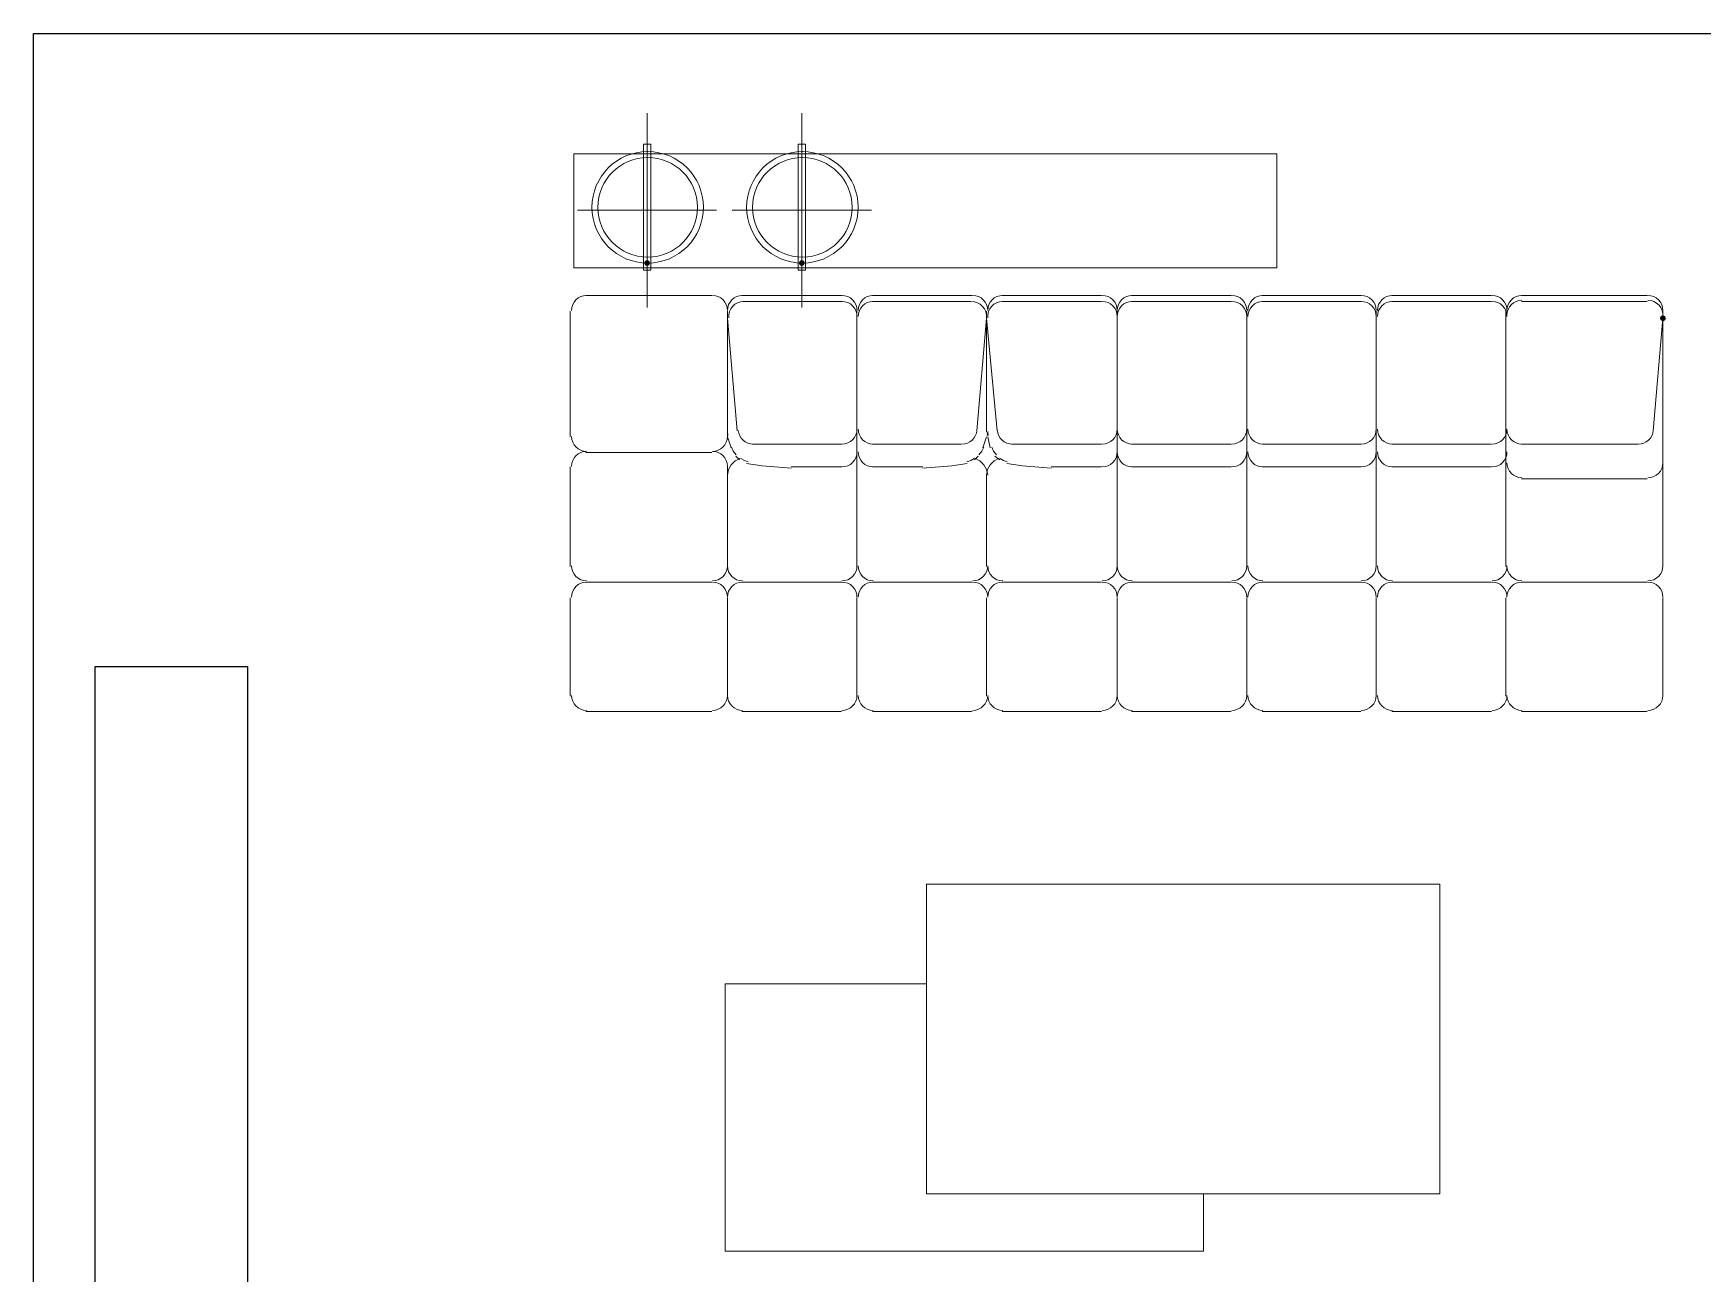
# Model space of a CAD drawing. Extents: x 185064 to 343242, y -369192 to -264966.
# Drawn here: x 220655 to 225050, y -293063 to -289797 of the extents above; entities that cross this region are included whole.
import ezdxf

# ---------------------------------------------------------------- set-up
doc = ezdxf.new("R2010")
doc.units = 0
doc.layers.add('打印框', color=4, linetype='Continuous')

# ---------------------------------------------------------------- blocks, each defined once
blk = doc.blocks.new('aewrareter')
h = blk.add_hatch(color=3)
h.dxf.hatch_style = 2
h.paths.add_polyline_path([(266841.3, -302465.3), (266838.9, -302470.9), (266833.4, -302473.2), (266827.8, -302470.9), (266825.5, -302465.3), (266827.8, -302459.8), (266833.4, -302457.4), (266838.9, -302459.8)])
h = blk.add_hatch(color=1)
h.dxf.hatch_style = 2
h.paths.add_polyline_path([(266696, -304732.7), (266693.7, -304738.3), (266688.1, -304740.6), (266682.5, -304738.3), (266680.2, -304732.7), (266682.5, -304727.1), (266688.1, -304724.8), (266693.7, -304727.1)])
h = blk.add_hatch(color=1)
h.dxf.hatch_style = 2
h.paths.add_polyline_path([(266696, -305140.1), (266693.7, -305145.6), (266688.1, -305148), (266682.5, -305145.6), (266680.2, -305140.1), (266682.5, -305134.5), (266688.1, -305132.2), (266693.7, -305134.5)])
at = {"color": 3, "lineweight": 0}
for points in [[(266812.8, -302465.3), (266804.9, -302466.1), (266797.5, -302468.4), (266790.8, -302472.1), (266784.9, -302476.9), (266780.1, -302482.7), (266776.5, -302489.4), (266774.2, -302496.8), (266773.4, -302504.8)], [(266829.2, -302465.5), (266820.9, -302465.6), (266813, -302467.4), (266805.5, -302470.7), (266798.9, -302475.6), (266793.4, -302481.8), (266789.4, -302488.8), (266786.9, -302496.6), (266786, -302504.8)], [(266814.4, -302465.3), (267164.9, -302465.3)], [(267130.2, -302490.6), (266833.4, -302465.3)], [(267164.9, -302465.3), (267487, -302465.3)], [(267253.4, -302504.8), (267252.6, -302496.8), (267250.3, -302489.4), (267246.6, -302482.7), (267241.8, -302476.9), (267236, -302472.1), (267229.3, -302468.4), (267221.8, -302466.1), (267213.9, -302465.3)], [(267524.9, -302504.8), (267524.1, -302496.8), (267521.8, -302489.4), (267518.2, -302482.7), (267513.4, -302476.9), (267507.5, -302472.1), (267500.8, -302468.4), (267493.4, -302466.1), (267485.5, -302465.3)], [(267567.6, -302465.3), (267559.6, -302466.1), (267552.2, -302468.4), (267545.5, -302472.1), (267539.7, -302476.9), (267534.8, -302482.7), (267531.2, -302489.4), (267528.9, -302496.8), (267528.1, -302504.8)], [(267569.2, -302465.3), (267828.1, -302465.3)], [(267866, -302504.8), (267865.2, -302496.8), (267862.9, -302489.4), (267859.3, -302482.7), (267854.4, -302476.9), (267848.6, -302472.1), (267841.9, -302468.4), (267834.5, -302466.1), (267826.5, -302465.3)], [(266773.4, -302838), (266773.4, -302506.4)], [(266789.2, -302838), (266789.2, -302506.4)], [(267164.9, -302530.1), (267164.2, -302522.5), (267162.1, -302515.5), (267158.8, -302509), (267154.5, -302503.3), (267149.1, -302498.4), (267142.9, -302494.6), (267136, -302492), (267128.6, -302490.7)], [(267256.5, -302506.4), (267256.5, -302838)], [(267528.1, -302838), (267528.1, -302506.4)], [(267869.2, -302838), (267869.2, -302506.4)], [(267869.2, -302838), (267869.2, -302506.4)], [(267164.9, -302531.6), (267164.9, -302838)], [(266773.4, -302836.4), (266774.2, -302844.3), (266776.5, -302851.7), (266780.1, -302858.5), (266784.9, -302864.3), (266790.8, -302869.1), (266797.5, -302872.8), (266804.9, -302875.1), (266812.8, -302875.9)], [(266812.8, -302875.9), (266804.9, -302876.7), (266797.5, -302879), (266790.8, -302882.6), (266784.9, -302887.4), (266780.1, -302893.3), (266776.5, -302900), (266774.2, -302907.4), (266773.4, -302915.3)], [(266786, -302836.4), (266786.8, -302844.3), (266789.1, -302851.7), (266792.7, -302858.5), (266797.6, -302864.3), (266803.4, -302869.1), (266810.1, -302872.8), (266817.5, -302875.1), (266825.5, -302875.9)], [(266828.6, -302875.9), (266820.7, -302876.7), (266813.3, -302879), (266806.6, -302882.6), (266800.7, -302887.4), (266795.9, -302893.3), (266792.3, -302900), (266790, -302907.4), (266789.2, -302915.3)], [(267125.5, -302875.9), (267133.4, -302875.1), (267140.8, -302872.8), (267147.5, -302869.1), (267153.4, -302864.3), (267158.2, -302858.4), (267161.8, -302851.7), (267164.1, -302844.3), (267164.9, -302836.4)], [(267164.9, -302915.3), (267164.1, -302907.4), (267161.8, -302900), (267158.2, -302893.3), (267153.4, -302887.4), (267147.5, -302882.6), (267140.8, -302879), (267133.4, -302876.7), (267125.5, -302875.9)], [(267224.9, -302915.3), (267224.1, -302907.4), (267221.8, -302900), (267218.2, -302893.3), (267213.4, -302887.4), (267207.5, -302882.6), (267200.8, -302879), (267193.4, -302876.7), (267185.5, -302875.9)], [(267213.9, -302875.9), (267221.8, -302875.1), (267229.3, -302872.8), (267236, -302869.1), (267241.8, -302864.3), (267246.6, -302858.4), (267250.3, -302851.7), (267252.6, -302844.3), (267253.4, -302836.4)], [(267485.5, -302875.9), (267493.4, -302875.1), (267500.8, -302872.8), (267507.5, -302869.1), (267513.4, -302864.3), (267518.2, -302858.4), (267521.8, -302851.7), (267524.1, -302844.3), (267524.9, -302836.4)], [(267524.9, -302915.3), (267524.1, -302907.4), (267521.8, -302900), (267518.2, -302893.3), (267513.4, -302887.4), (267507.5, -302882.6), (267500.8, -302879), (267493.4, -302876.7), (267485.5, -302875.9)], [(267528.1, -302836.4), (267528.9, -302844.3), (267531.2, -302851.7), (267534.8, -302858.5), (267539.7, -302864.3), (267545.5, -302869.1), (267552.2, -302872.8), (267559.6, -302875.1), (267567.6, -302875.9)], [(267567.6, -302875.9), (267559.6, -302876.7), (267552.2, -302879), (267545.5, -302882.6), (267539.7, -302887.4), (267534.8, -302893.3), (267531.2, -302900), (267528.9, -302907.4), (267528.1, -302915.3)], [(267826.5, -302875.9), (267834.5, -302875.1), (267841.9, -302872.8), (267848.6, -302869.1), (267854.4, -302864.3), (267859.3, -302858.4), (267862.9, -302851.7), (267865.2, -302844.3), (267866, -302836.4)], [(267866, -302915.3), (267865.2, -302907.4), (267862.9, -302900), (267859.3, -302893.3), (267854.4, -302887.4), (267848.6, -302882.6), (267841.9, -302879), (267834.5, -302876.7), (267826.5, -302875.9)], [(266773.4, -303040.1), (266773.4, -302916.9)], [(266789.2, -302916.9), (266789.2, -303040.1)], [(267164.9, -302916.9), (267164.9, -303040.1)], [(267224.9, -302916.9), (267224.9, -303040.1)], [(267528.1, -303179), (267528.1, -302916.9)], [(267528.1, -302916.9), (267528.1, -303179)], [(267569.2, -302879), (267828.1, -302879)], [(267869.2, -302916.9), (267869.2, -303179)], [(266773.4, -303040.1), (266773.4, -303179)], [(266789.2, -303179), (266789.2, -303040.1)], [(267164.9, -303179), (267164.9, -303040.1)], [(267224.9, -303179), (267224.9, -303040.1)], [(266773.4, -303177.4), (266774.2, -303185.4), (266776.5, -303192.8), (266780.1, -303199.5), (266784.9, -303205.3), (266790.8, -303210.2), (266797.5, -303213.8), (266804.9, -303216.1), (266812.8, -303216.9)], [(266789.2, -303177.4), (266790, -303185.4), (266792.3, -303192.8), (266795.9, -303199.5), (266800.7, -303205.3), (266806.6, -303210.2), (266813.3, -303213.8), (266820.7, -303216.1), (266828.6, -303216.9)], [(267125.5, -303216.9), (267133.4, -303216.1), (267140.8, -303213.8), (267147.5, -303210.2), (267153.4, -303205.3), (267158.2, -303199.5), (267161.8, -303192.8), (267164.1, -303185.4), (267164.9, -303177.4)], [(267185.5, -303216.9), (267193.4, -303216.1), (267200.8, -303213.8), (267207.5, -303210.2), (267213.4, -303205.3), (267218.2, -303199.5), (267221.8, -303192.8), (267224.1, -303185.4), (267224.9, -303177.4)], [(267485.5, -303216.9), (267493.4, -303216.1), (267500.8, -303213.8), (267507.5, -303210.2), (267513.4, -303205.3), (267518.2, -303199.5), (267521.8, -303192.8), (267524.1, -303185.4), (267524.9, -303177.4)], [(267528.1, -303177.4), (267528.9, -303185.4), (267531.2, -303192.8), (267534.8, -303199.5), (267539.7, -303205.3), (267545.5, -303210.2), (267552.2, -303213.8), (267559.6, -303216.1), (267567.6, -303216.9)], [(267826.5, -303216.9), (267834.5, -303216.1), (267841.9, -303213.8), (267848.6, -303210.2), (267854.4, -303205.3), (267859.3, -303199.5), (267862.9, -303192.8), (267865.2, -303185.4), (267866, -303177.4)], [(266812.8, -303220.1), (266804.9, -303220.9), (266797.5, -303223.2), (266790.8, -303226.8), (266784.9, -303231.6), (266780.1, -303237.5), (266776.5, -303244.2), (266774.2, -303251.6), (266773.4, -303259.5)], [(266828.6, -303220.1), (266820.7, -303220.9), (266813.3, -303223.2), (266806.6, -303226.8), (266800.7, -303231.6), (266795.9, -303237.5), (266792.3, -303244.2), (266790, -303251.6), (266789.2, -303259.5)], [(267164.9, -303259.5), (267164.1, -303251.6), (267161.8, -303244.2), (267158.2, -303237.5), (267153.4, -303231.6), (267147.5, -303226.8), (267140.8, -303223.2), (267133.4, -303220.9), (267125.5, -303220.1)], [(267224.9, -303259.5), (267224.1, -303251.6), (267221.8, -303244.2), (267218.2, -303237.5), (267213.4, -303231.6), (267207.5, -303226.8), (267200.8, -303223.2), (267193.4, -303220.9), (267185.5, -303220.1)], [(267524.9, -303259.5), (267524.1, -303251.6), (267521.8, -303244.2), (267518.2, -303237.5), (267513.4, -303231.6), (267507.5, -303226.8), (267500.8, -303223.2), (267493.4, -303220.9), (267485.5, -303220.1)], [(267567.6, -303220.1), (267559.6, -303220.9), (267552.2, -303223.2), (267545.5, -303226.8), (267539.7, -303231.6), (267534.8, -303237.5), (267531.2, -303244.2), (267528.9, -303251.6), (267528.1, -303259.5)], [(267569.2, -303220.1), (267828.1, -303220.1)], [(267828.1, -303220.1), (267569.2, -303220.1)], [(267866, -303259.5), (267865.2, -303251.6), (267862.9, -303244.2), (267859.3, -303237.5), (267854.4, -303231.6), (267848.6, -303226.8), (267841.9, -303223.2), (267834.5, -303220.9), (267826.5, -303220.1)], [(266773.4, -303381.1), (266773.4, -303261.1)], [(266789.2, -303261.1), (266789.2, -303381.1)], [(267164.9, -303261.1), (267164.9, -303381.1)], [(267224.9, -303261.1), (267224.9, -303381.1)], [(267528.1, -303520.1), (267528.1, -303261.1)], [(267528.1, -303261.1), (267528.1, -303520.1)], [(267869.2, -303261.1), (267869.2, -303520.1)], [(266773.4, -303381.1), (266773.4, -303520.1)], [(266789.2, -303520.1), (266789.2, -303381.1)], [(267164.9, -303520.1), (267164.9, -303381.1)], [(267224.9, -303520.1), (267224.9, -303381.1)], [(266773.4, -303518.5), (266774.2, -303526.4), (266776.5, -303533.9), (266780.1, -303540.6), (266784.9, -303546.4), (266790.8, -303551.2), (266797.5, -303554.9), (266804.9, -303557.2), (266812.8, -303558)], [(266789.2, -303518.5), (266790, -303526.4), (266792.3, -303533.9), (266795.9, -303540.6), (266800.7, -303546.4), (266806.6, -303551.2), (266813.3, -303554.9), (266820.7, -303557.2), (266828.6, -303558)], [(267125.5, -303558), (267133.4, -303557.2), (267140.8, -303554.9), (267147.5, -303551.2), (267153.4, -303546.4), (267158.2, -303540.6), (267161.8, -303533.9), (267164.1, -303526.4), (267164.9, -303518.5)], [(267185.5, -303558), (267193.4, -303557.2), (267200.8, -303554.9), (267207.5, -303551.2), (267213.4, -303546.4), (267218.2, -303540.6), (267221.8, -303533.9), (267224.1, -303526.4), (267224.9, -303518.5)], [(267485.5, -303558), (267493.4, -303557.2), (267500.8, -303554.9), (267507.5, -303551.2), (267513.4, -303546.4), (267518.2, -303540.6), (267521.8, -303533.9), (267524.1, -303526.4), (267524.9, -303518.5)], [(267528.1, -303518.5), (267528.9, -303526.4), (267531.2, -303533.9), (267534.8, -303540.6), (267539.7, -303546.4), (267545.5, -303551.2), (267552.2, -303554.9), (267559.6, -303557.2), (267567.6, -303558)], [(267826.5, -303558), (267834.5, -303557.2), (267841.9, -303554.9), (267848.6, -303551.2), (267854.4, -303546.4), (267859.3, -303540.6), (267862.9, -303533.9), (267865.2, -303526.4), (267866, -303518.5)], [(266812.8, -303561.1), (266804.9, -303561.9), (266797.5, -303564.2), (266790.8, -303567.9), (266784.9, -303572.7), (266780.1, -303578.5), (266776.5, -303585.2), (266774.2, -303592.6), (266773.4, -303600.6)], [(266828.6, -303561.1), (266820.7, -303561.9), (266813.3, -303564.2), (266806.6, -303567.9), (266800.7, -303572.7), (266795.9, -303578.5), (266792.3, -303585.2), (266790, -303592.6), (266789.2, -303600.6)], [(267164.9, -303600.6), (267164.1, -303592.6), (267161.8, -303585.2), (267158.2, -303578.5), (267153.4, -303572.7), (267147.5, -303567.9), (267140.8, -303564.2), (267133.4, -303561.9), (267125.5, -303561.1)], [(267224.9, -303600.6), (267224.1, -303592.6), (267221.8, -303585.2), (267218.2, -303578.5), (267213.4, -303572.7), (267207.5, -303567.9), (267200.8, -303564.2), (267193.4, -303561.9), (267185.5, -303561.1)], [(267524.9, -303600.6), (267524.1, -303592.6), (267521.8, -303585.2), (267518.2, -303578.5), (267513.4, -303572.7), (267507.5, -303567.9), (267500.8, -303564.2), (267493.4, -303561.9), (267485.5, -303561.1)], [(267567.6, -303561.1), (267559.6, -303561.9), (267552.2, -303564.2), (267545.5, -303567.9), (267539.7, -303572.7), (267534.8, -303578.5), (267531.2, -303585.2), (267528.9, -303592.6), (267528.1, -303600.6)], [(267569.2, -303561.1), (267828.1, -303561.1)], [(267828.1, -303561.1), (267569.2, -303561.1)], [(267866, -303600.6), (267865.2, -303592.6), (267862.9, -303585.2), (267859.3, -303578.5), (267854.4, -303572.7), (267848.6, -303567.9), (267841.9, -303564.2), (267834.5, -303561.9), (267826.5, -303561.1)], [(266773.4, -303722.2), (266773.4, -303602.2)], [(266789.2, -303602.2), (266789.2, -303722.2)], [(267164.9, -303602.2), (267164.9, -303722.2)], [(267224.9, -303602.2), (267224.9, -303722.2)], [(267528.1, -303864.3), (267528.1, -303602.2)], [(267528.1, -303602.2), (267528.1, -303864.3)], [(267869.2, -303602.2), (267869.2, -303864.3)], [(266773.4, -303722.2), (266773.4, -303864.3)], [(266789.2, -303864.3), (266789.2, -303722.2)], [(267164.9, -303864.3), (267164.9, -303722.2)], [(267224.9, -303864.3), (267224.9, -303722.2)], [(266773.4, -303862.7), (266774.2, -303870.7), (266776.5, -303878.1), (266780.1, -303884.8), (266784.9, -303890.6), (266790.8, -303895.4), (266797.5, -303899.1), (266804.9, -303901.4), (266812.8, -303902.2)], [(266789.2, -303862.7), (266790, -303870.7), (266792.3, -303878.1), (266795.9, -303884.8), (266800.7, -303890.6), (266806.6, -303895.4), (266813.3, -303899.1), (266820.7, -303901.4), (266828.6, -303902.2)], [(267125.5, -303902.2), (267133.4, -303901.4), (267140.8, -303899.1), (267147.5, -303895.4), (267153.4, -303890.6), (267158.2, -303884.8), (267161.8, -303878.1), (267164.1, -303870.7), (267164.9, -303862.7)], [(267185.5, -303902.2), (267193.4, -303901.4), (267200.8, -303899.1), (267207.5, -303895.4), (267213.4, -303890.6), (267218.2, -303884.8), (267221.8, -303878.1), (267224.1, -303870.7), (267224.9, -303862.7)], [(267485.5, -303902.2), (267493.4, -303901.4), (267500.8, -303899.1), (267507.5, -303895.4), (267513.4, -303890.6), (267518.2, -303884.8), (267521.8, -303878.1), (267524.1, -303870.7), (267524.9, -303862.7)], [(267528.1, -303862.7), (267528.9, -303870.7), (267531.2, -303878.1), (267534.8, -303884.8), (267539.7, -303890.6), (267545.5, -303895.4), (267552.2, -303899.1), (267559.6, -303901.4), (267567.6, -303902.2)], [(267826.5, -303902.2), (267834.5, -303901.4), (267841.9, -303899.1), (267848.6, -303895.4), (267854.4, -303890.6), (267859.3, -303884.8), (267862.9, -303878.1), (267865.2, -303870.7), (267866, -303862.7)], [(266812.8, -303902.2), (266804.9, -303903), (266797.5, -303905.3), (266790.8, -303908.9), (266784.9, -303913.7), (266780.1, -303919.6), (266776.5, -303926.3), (266774.2, -303933.7), (266773.4, -303941.6)], [(266828.6, -303902.2), (266820.7, -303903), (266813.3, -303905.3), (266806.6, -303908.9), (266800.7, -303913.7), (266795.9, -303919.6), (266792.3, -303926.3), (266790, -303933.7), (266789.2, -303941.6)], [(267164.9, -303941.6), (267164.1, -303933.7), (267161.8, -303926.3), (267158.2, -303919.6), (267153.4, -303913.7), (267147.5, -303908.9), (267140.8, -303905.3), (267133.4, -303903), (267125.5, -303902.2)], [(267224.9, -303941.6), (267224.1, -303933.7), (267221.8, -303926.3), (267218.2, -303919.6), (267213.4, -303913.7), (267207.5, -303908.9), (267200.8, -303905.3), (267193.4, -303903), (267185.5, -303902.2)], [(267524.9, -303941.6), (267524.1, -303933.7), (267521.8, -303926.3), (267518.2, -303919.6), (267513.4, -303913.7), (267507.5, -303908.9), (267500.8, -303905.3), (267493.4, -303903), (267485.5, -303902.2)], [(267567.6, -303902.2), (267559.6, -303903), (267552.2, -303905.3), (267545.5, -303908.9), (267539.7, -303913.7), (267534.8, -303919.6), (267531.2, -303926.3), (267528.9, -303933.7), (267528.1, -303941.6)], [(267569.2, -303902.2), (267828.1, -303902.2)], [(267828.1, -303902.2), (267569.2, -303902.2)], [(267866, -303941.6), (267865.2, -303933.7), (267862.9, -303926.3), (267859.3, -303919.6), (267854.4, -303913.7), (267848.6, -303908.9), (267841.9, -303905.3), (267834.5, -303903), (267826.5, -303902.2)], [(266773.4, -303943.2), (266773.4, -304205.3)], [(266789.2, -303943.2), (266789.2, -304205.3)], [(267164.9, -304180.1), (267164.9, -303943.2)], [(267224.9, -304075.9), (267224.9, -303943.2)], [(267528.1, -304205.3), (267528.1, -303943.2)], [(267528.1, -303943.2), (267528.1, -304205.3)], [(267869.2, -303943.2), (267869.2, -304205.3)], [(267215.5, -304192.7), (267221.8, -304151.6), (267228.1, -304075.9)], [(267128.8, -304217.8), (267136.2, -304216.5), (267143.1, -304213.8), (267149.2, -304210), (267154.5, -304205.2), (267158.9, -304199.5), (267162.2, -304193), (267164.2, -304186), (267164.9, -304178.5)], [(267202.5, -304210.8), (267208.4, -304201.8), (267211.7, -304191.6)], [(266773.4, -304203.7), (266774.2, -304211.7), (266776.5, -304219.1), (266780.1, -304225.8), (266784.9, -304231.7), (266790.8, -304236.5), (266797.5, -304240.1), (266804.9, -304242.4), (266812.8, -304243.2)], [(266789.2, -304203.8), (266790, -304212), (266792.5, -304219.7), (266796.6, -304226.8), (266802.1, -304233), (266808.7, -304237.8), (266816.1, -304241.2), (266824.1, -304243), (266832.4, -304243)], [(267130.2, -304218), (266833.4, -304246.4)], [(267146, -304243.2), (267174.4, -304236.9)], [(267172.5, -304232.7), (267183.7, -304228.1), (267193.1, -304220.3)], [(267196.5, -304224.3), (267206, -304211.6)], [(267202.1, -304212.7), (267208.8, -304225.9), (267219, -304236.4), (267231.7, -304243.4), (267246.3, -304246.3)], [(267485.5, -304243.2), (267493.4, -304242.4), (267500.8, -304240.1), (267507.5, -304236.5), (267513.4, -304231.7), (267518.2, -304225.8), (267521.8, -304219.1), (267524.1, -304211.7), (267524.9, -304203.7)], [(267528.1, -304203.7), (267528.9, -304211.7), (267531.2, -304219.1), (267534.8, -304225.8), (267539.7, -304231.7), (267545.5, -304236.5), (267552.2, -304240.1), (267559.6, -304242.4), (267567.6, -304243.2)], [(267826.5, -304243.2), (267834.5, -304242.4), (267841.9, -304240.1), (267848.6, -304236.5), (267854.4, -304231.7), (267859.3, -304225.8), (267862.9, -304219.1), (267865.2, -304211.7), (267866, -304203.7)], [(266812.8, -304243.2), (266804.9, -304244), (266797.5, -304246.3), (266790.8, -304250), (266784.9, -304254.8), (266780.1, -304260.6), (266776.5, -304267.3), (266774.2, -304274.7), (266773.4, -304282.7)], [(266773.4, -304546.4), (266773.4, -304284.3)], [(266832.3, -304246.6), (266824.1, -304246.6), (266816.1, -304248.4), (266808.7, -304251.8), (266802.1, -304256.7), (266796.6, -304262.8), (266792.5, -304269.9), (266790, -304277.7), (266789.2, -304285.9)], [(266814.4, -304246.4), (267133.4, -304246.4)], [(266814.4, -304246.4), (267133.4, -304246.4)], [(267130.2, -304271.6), (266833.4, -304246.4)], [(267164.9, -304311.1), (267164.2, -304303.6), (267162.2, -304296.6), (267158.9, -304290.1), (267154.5, -304284.4), (267149.2, -304279.6), (267143.1, -304275.8), (267136.2, -304273.1), (267128.8, -304271.8)], [(267131.8, -304243.2), (267142.3, -304241.8)], [(267142.3, -304244.6), (267131.8, -304243.2)], [(267146, -304246.4), (267174.4, -304255.9)], [(267193.1, -304266.2), (267183.7, -304258.4), (267172.5, -304253.8)], [(267196.5, -304268.5), (267206, -304278)], [(267246.3, -304243.3), (267231.7, -304246.2), (267219, -304253.2), (267208.8, -304263.7), (267202.1, -304276.9)], [(267211.7, -304298), (267208.4, -304287.8), (267202.5, -304278.8)], [(267247, -304246.4), (267487, -304246.4)], [(267247, -304246.4), (267487, -304246.4)], [(267524.9, -304282.7), (267524.1, -304274.7), (267521.8, -304267.3), (267518.2, -304260.6), (267513.4, -304254.8), (267507.5, -304250), (267500.8, -304246.3), (267493.4, -304244), (267485.5, -304243.2)], [(267567.6, -304243.2), (267559.6, -304244), (267552.2, -304246.3), (267545.5, -304250), (267539.7, -304254.8), (267534.8, -304260.6), (267531.2, -304267.3), (267528.9, -304274.7), (267528.1, -304282.7)], [(267528.1, -304546.4), (267528.1, -304284.3)], [(267528.1, -304546.4), (267528.1, -304284.3)], [(267569.2, -304246.4), (267828.1, -304246.4)], [(267828.1, -304246.4), (267569.2, -304246.4)], [(267866, -304282.7), (267865.2, -304274.7), (267862.9, -304267.3), (267859.3, -304260.6), (267854.4, -304254.8), (267848.6, -304250), (267841.9, -304246.3), (267834.5, -304244), (267826.5, -304243.2)], [(267869.2, -304284.3), (267869.2, -304546.4)], [(266789.2, -304546.4), (266789.2, -304287.4)], [(267164.9, -304312.7), (267164.9, -304546.4)], [(267215.5, -304296.9), (267221.8, -304338), (267228.1, -304413.7)], [(267224.9, -304413.7), (267224.9, -304546.4)], [(266773.4, -304544.8), (266774.2, -304552.8), (266776.5, -304560.2), (266780.1, -304566.9), (266784.9, -304572.7), (266790.8, -304577.5), (266797.5, -304581.2), (266804.9, -304583.5), (266812.8, -304584.3)], [(266789.2, -304544.8), (266790, -304552.8), (266792.3, -304560.2), (266795.9, -304566.9), (266800.7, -304572.7), (266806.6, -304577.5), (266813.3, -304581.2), (266820.7, -304583.5), (266828.6, -304584.3)], [(267125.5, -304584.3), (267133.4, -304583.5), (267140.8, -304581.2), (267147.5, -304577.5), (267153.4, -304572.7), (267158.2, -304566.9), (267161.8, -304560.2), (267164.1, -304552.8), (267164.9, -304544.8)], [(267185.5, -304584.3), (267193.4, -304583.5), (267200.8, -304581.2), (267207.5, -304577.5), (267213.4, -304572.7), (267218.2, -304566.9), (267221.8, -304560.2), (267224.1, -304552.8), (267224.9, -304544.8)], [(267485.5, -304584.3), (267493.4, -304583.5), (267500.8, -304581.2), (267507.5, -304577.5), (267513.4, -304572.7), (267518.2, -304566.9), (267521.8, -304560.2), (267524.1, -304552.8), (267524.9, -304544.8)], [(267528.1, -304544.8), (267528.9, -304552.8), (267531.2, -304560.2), (267534.8, -304566.9), (267539.7, -304572.7), (267545.5, -304577.5), (267552.2, -304581.2), (267559.6, -304583.5), (267567.6, -304584.3)], [(267826.5, -304584.3), (267834.5, -304583.5), (267841.9, -304581.2), (267848.6, -304577.5), (267854.4, -304572.7), (267859.3, -304566.9), (267862.9, -304560.2), (267865.2, -304552.8), (267866, -304544.8)], [(266812.8, -304587.4), (266804.9, -304588.2), (266797.5, -304590.5), (266790.8, -304594.2), (266784.9, -304599), (266780.1, -304604.8), (266776.5, -304611.5), (266774.2, -304619), (266773.4, -304626.9)], [(266828.6, -304587.4), (266820.7, -304588.2), (266813.3, -304590.5), (266806.6, -304594.2), (266800.7, -304599), (266795.9, -304604.8), (266792.3, -304611.5), (266790, -304619), (266789.2, -304626.9)], [(266814.4, -304587.4), (267487, -304587.4)], [(266814.4, -304587.4), (267487, -304587.4)], [(267164.9, -304626.9), (267164.1, -304619), (267161.8, -304611.5), (267158.2, -304604.8), (267153.4, -304599), (267147.5, -304594.2), (267140.8, -304590.5), (267133.4, -304588.2), (267125.5, -304587.4)], [(267224.9, -304626.9), (267224.1, -304619), (267221.8, -304611.5), (267218.2, -304604.8), (267213.4, -304599), (267207.5, -304594.2), (267200.8, -304590.5), (267193.4, -304588.2), (267185.5, -304587.4)], [(267524.9, -304626.9), (267524.1, -304619), (267521.8, -304611.5), (267518.2, -304604.8), (267513.4, -304599), (267507.5, -304594.2), (267500.8, -304590.5), (267493.4, -304588.2), (267485.5, -304587.4)], [(267567.6, -304587.4), (267559.6, -304588.2), (267552.2, -304590.5), (267545.5, -304594.2), (267539.7, -304599), (267534.8, -304604.8), (267531.2, -304611.5), (267528.9, -304619), (267528.1, -304626.9)], [(267828.1, -304587.4), (267569.2, -304587.4)], [(267828.1, -304587.4), (267569.2, -304587.4)], [(267866, -304626.9), (267865.2, -304619), (267862.9, -304611.5), (267859.3, -304604.8), (267854.4, -304599), (267848.6, -304594.2), (267841.9, -304590.5), (267834.5, -304588.2), (267826.5, -304587.4)], [(266773.4, -304628.5), (266773.4, -304890.6)], [(266789.2, -304628.5), (266789.2, -304887.4)], [(267164.9, -304862.2), (267164.9, -304628.5)], [(267224.9, -304761.1), (267224.9, -304628.5)], [(267528.1, -304628.5), (267528.1, -304890.6)], [(267528.1, -304628.5), (267528.1, -304890.6)], [(267869.2, -304890.6), (267869.2, -304628.5)], [(267215.5, -304878), (267221.8, -304836.9), (267228.1, -304761.1)], [(266773.4, -304889), (266774.2, -304897), (266776.5, -304904.4), (266780.1, -304911.1), (266784.9, -304916.9), (266790.8, -304921.7), (266797.5, -304925.4), (266804.9, -304927.7), (266812.8, -304928.5)], [(266789.2, -304885.9), (266790, -304894.1), (266792.5, -304901.8), (266796.6, -304908.9), (266802.1, -304915.1), (266808.7, -304919.9), (266816.1, -304923.3), (266824.1, -304925.1), (266832.4, -304925.2)], [(267128.8, -304899.9), (267136.2, -304898.6), (267143.1, -304895.9), (267149.2, -304892.1), (267154.5, -304887.3), (267158.9, -304881.6), (267162.2, -304875.1), (267164.2, -304868.1), (267164.9, -304860.6)], [(267196.5, -304906.4), (267206, -304896.9)], [(267202.1, -304894.8), (267208.8, -304908.1), (267219, -304918.5), (267231.7, -304925.5), (267246.3, -304928.4)], [(267202.5, -304892.9), (267208.4, -304883.9), (267211.7, -304873.7)], [(267485.5, -304928.5), (267493.4, -304927.7), (267500.8, -304925.4), (267507.5, -304921.7), (267513.4, -304916.9), (267518.2, -304911.1), (267521.8, -304904.4), (267524.1, -304897), (267524.9, -304889)], [(267528.1, -304889), (267528.9, -304897), (267531.2, -304904.4), (267534.8, -304911.1), (267539.7, -304916.9), (267545.5, -304921.7), (267552.2, -304925.4), (267559.6, -304927.7), (267567.6, -304928.5)], [(267826.5, -304928.5), (267834.5, -304927.7), (267841.9, -304925.4), (267848.6, -304921.7), (267854.4, -304916.9), (267859.3, -304911.1), (267862.9, -304904.4), (267865.2, -304897), (267866, -304889)], [(266812.8, -304928.5), (266804.9, -304929.3), (266797.5, -304931.6), (266790.8, -304935.2), (266784.9, -304940), (266780.1, -304945.9), (266776.5, -304952.6), (266774.2, -304960), (266773.4, -304968)], [(266814.4, -304928.5), (267133.4, -304928.5)], [(267146, -304928.5), (266814.4, -304928.5)], [(267130.2, -304903.2), (266833.4, -304928.5)], [(267131.8, -304928.5), (267142.3, -304927.1)], [(267183.9, -304968), (267183.1, -304960), (267180.8, -304952.6), (267177.1, -304945.9), (267172.3, -304940), (267166.5, -304935.2), (267159.8, -304931.6), (267152.4, -304929.3), (267144.4, -304928.5)], [(267146, -304928.5), (267174.4, -304919)], [(267172.5, -304917.9), (267183.7, -304913.3), (267193.1, -304905.5)], [(267223.4, -304928.5), (267215.4, -304929.3), (267208, -304931.6), (267201.3, -304935.2), (267195.5, -304940), (267190.6, -304945.9), (267187, -304952.6), (267184.7, -304960), (267183.9, -304968)], [(267487, -304928.5), (267224.9, -304928.5)], [(267247, -304928.5), (267487, -304928.5)], [(267524.9, -304968), (267524.1, -304960), (267521.8, -304952.6), (267518.2, -304945.9), (267513.4, -304940), (267507.5, -304935.2), (267500.8, -304931.6), (267493.4, -304929.3), (267485.5, -304928.5)], [(267567.6, -304928.5), (267559.6, -304929.3), (267552.2, -304931.6), (267545.5, -304935.2), (267539.7, -304940), (267534.8, -304945.9), (267531.2, -304952.6), (267528.9, -304960), (267528.1, -304968)], [(267569.2, -304928.5), (267828.1, -304928.5)], [(267828.1, -304928.5), (267569.2, -304928.5)], [(267866, -304968), (267865.2, -304960), (267862.9, -304952.6), (267859.3, -304945.9), (267854.4, -304940), (267848.6, -304935.2), (267841.9, -304931.6), (267834.5, -304929.3), (267826.5, -304928.5)], [(266773.4, -304969.5), (266773.4, -305301.1)], [(267187, -305301.1), (267187, -304969.5)], [(267187, -304969.5), (267187, -305301.1)], [(267528.1, -305301.1), (267528.1, -304969.5)], [(267528.1, -304969.5), (267528.1, -305301.1)], [(267869.2, -305301.1), (267869.2, -304969.5)], [(266773.4, -305299.5), (266774.2, -305307.5), (266776.5, -305314.9), (266780.1, -305321.6), (266784.9, -305327.5), (266790.8, -305332.3), (266797.5, -305335.9), (266804.9, -305338.2), (266812.8, -305339)], [(267144.4, -305339), (267152.4, -305338.2), (267159.8, -305335.9), (267166.5, -305332.3), (267172.3, -305327.4), (267177.1, -305321.6), (267180.8, -305314.9), (267183.1, -305307.5), (267183.9, -305299.5)], [(267183.9, -305299.5), (267184.7, -305307.5), (267187, -305314.9), (267190.6, -305321.6), (267195.5, -305327.5), (267201.3, -305332.3), (267208, -305335.9), (267215.4, -305338.2), (267223.4, -305339)], [(267485.5, -305339), (267493.4, -305338.2), (267500.8, -305335.9), (267507.5, -305332.3), (267513.4, -305327.4), (267518.2, -305321.6), (267521.8, -305314.9), (267524.1, -305307.5), (267524.9, -305299.5)], [(267528.1, -305299.5), (267528.9, -305307.5), (267531.2, -305314.9), (267534.8, -305321.6), (267539.7, -305327.5), (267545.5, -305332.3), (267552.2, -305335.9), (267559.6, -305338.2), (267567.6, -305339)], [(267826.5, -305339), (267834.5, -305338.2), (267841.9, -305335.9), (267848.6, -305332.3), (267854.4, -305327.4), (267859.3, -305321.6), (267862.9, -305314.9), (267865.2, -305307.5), (267866, -305299.5)], [(266814.4, -305342.2), (267146, -305342.2)], [(267224.9, -305342.2), (267487, -305342.2)], [(267569.2, -305342.2), (267828.1, -305342.2)]]:
    blk.add_lwpolyline(points, dxfattribs=at)
for points in [[(267487, -302879), (266814.4, -302879)], [(267487, -302879), (266814.4, -302879)], [(267828.1, -302879), (267569.2, -302879)], [(267487, -303220.1), (266814.4, -303220.1)], [(267487, -303220.1), (266814.4, -303220.1)], [(267487, -303561.1), (266814.4, -303561.1)], [(267487, -303561.1), (266814.4, -303561.1)], [(267487, -303902.2), (266814.4, -303902.2), (267487, -303902.2), (266814.4, -303902.2)]]:
    blk.add_lwpolyline(points, close=True, dxfattribs=at)
at = {"color": 1, "lineweight": 0}
for points in [[(268323.9, -303052.7), (269138.6, -303052.7), (269138.6, -304404.3), (268323.9, -304404.3)], [(266700.7, -303482.2), (266400.7, -303482.2), (266400.7, -305332.7), (266700.7, -305332.7)], [(266375.5, -304723.2), (266707, -304723.2), (266707, -304742.2), (266375.5, -304742.2)], [(266375.5, -305130.6), (266707, -305130.6), (266707, -305149.5), (266375.5, -305149.5)]]:
    blk.add_lwpolyline(points, close=True, dxfattribs=at)
for points in [[(269138.6, -303674.8), (269290.2, -303674.8), (269290.2, -304934.8), (268586, -304934.8), (268586, -304404.3)], [(266549.2, -304915.9), (266549.2, -304549.5)], [(266707, -304732.7), (266707, -304723.2)], [(266804.9, -304732.7), (266293.4, -304732.7)], [(266549.2, -305323.2), (266549.2, -304956.9)], [(266804.9, -305140.1), (266293.4, -305140.1)], [(266707, -305140.1), (266707, -305130.6)]]:
    blk.add_lwpolyline(points, dxfattribs=at)
for centre, radius in [((266541.3, -304731.1), 146.8), ((266541.3, -304731.1), 131.1), ((266541.3, -305138.5), 146.8), ((266541.3, -305138.5), 131.1)]:
    blk.add_circle(centre, radius, dxfattribs=at)
at = {"layer": '打印框', "color": 8}
blk.add_lwpolyline([(271396.9, -306756), (266083.4, -306756), (266083.4, -301008.1), (271396.9, -301008.1)], close=True, dxfattribs=at)
at = {"layer": '打印框', "color": 1}
blk.add_lwpolyline([(267750.2, -306192.5), (270106.1, -306192.5), (270106.1, -306593.2), (267750.2, -306593.2)], close=True, dxfattribs=at)

msp = doc.modelspace()

# ---------------------------------------------------------------- block references
at = {"rotation": 270}
msp.add_blockref('aewrareter', (527410.7, -23713.7), dxfattribs=at)

doc.saveas('drawing.dxf')
